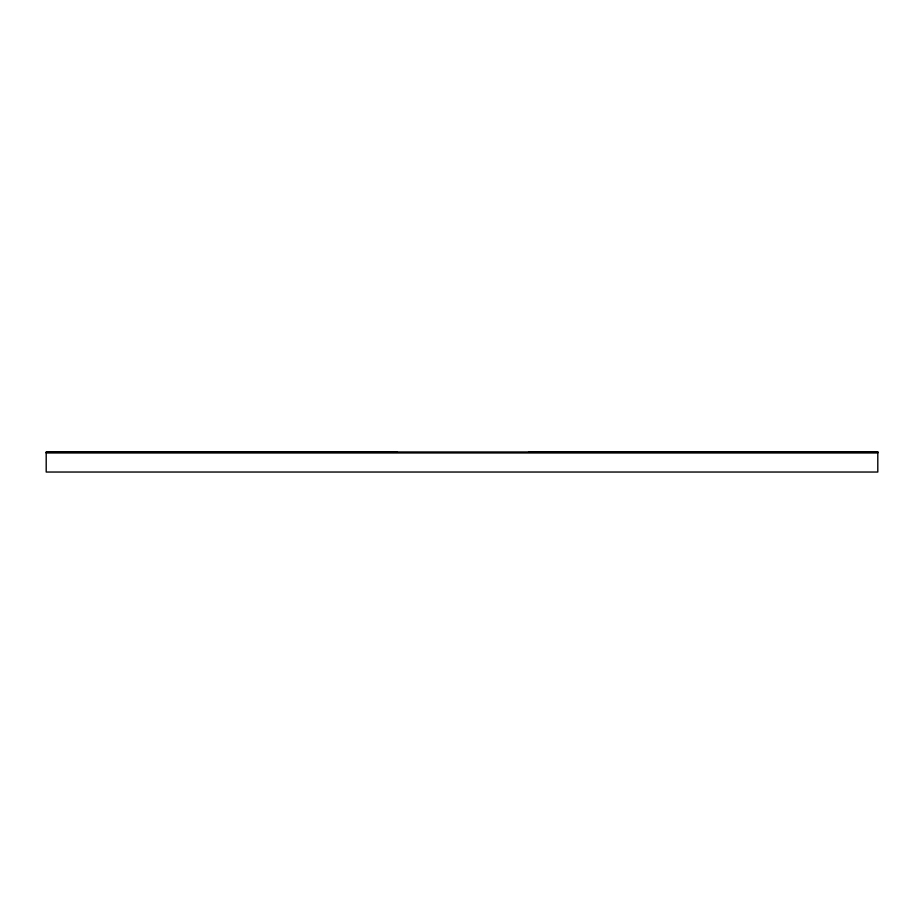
<?xml version="1.0" encoding="UTF-8"?>
<svg xmlns="http://www.w3.org/2000/svg" width="924" height="924" viewBox="0 0 924 924"><rect width="100%" height="100%" fill="white"/><g stroke="black" fill="none" stroke-linecap="round" stroke-linejoin="round"><path stroke-width="1.39" d="M46.2 452.252L397.135 452.113M528.851 452.113L877.8 452.252M46.2 452.956L877.8 452.956M877.8 451.963L46.2 451.963L46.2 472.037L877.8 472.037L877.8 451.963"/></g></svg>
